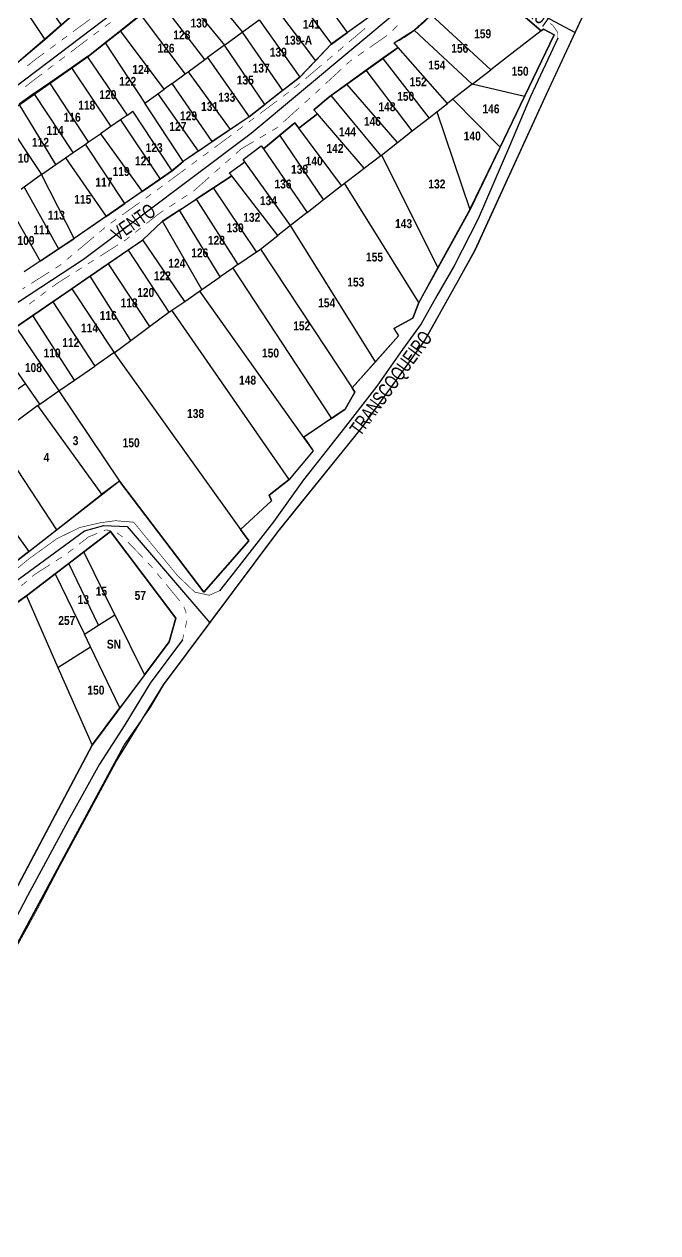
# Model space of a CAD drawing. Extents: x 204256 to 207861, y 4845615 to 4848347.
# Drawn here: x 207284.3 to 207462.1, y 4846949.9 to 4847288.9 of the extents above; entities that cross this region are included whole.
import ezdxf
from ezdxf.enums import TextEntityAlignment as Align

# ---------------------------------------------------------------- set-up
doc = ezdxf.new("R2010")
doc.units = 0
doc.header["$LTSCALE"] = 1.5
doc.header["$MEASUREMENT"] = 0
doc.linetypes.add('PHANTOMX2', pattern=[5, 2.5, -0.5, 0.5, -0.5, 0.5, -0.5])
doc.linetypes.add('TRACO_25', pattern=[8, 3, -1, 1, -1, 1, -1])
for name, color, linetype in [('CD-MALHA-LOTES', 40, 'CONTINUOUS'), ('LM-LIM-SETOR-FISCAL', 7, 'CONTINUOUS'), ('LM-LIMITE-MUNICIPAL', 2, 'CONTINUOUS'), ('RU-QUADRAS', 210, 'CONTINUOUS'), ('SV-EIXO-ROD-ESTR', 7, 'CONTINUOUS'), ('SV-EIXO-RUA-N-PAV', 6, 'CONTINUOUS'), ('SV-EST-MUNIC-PAV', 20, 'CONTINUOUS'), ('SV-RUA-NAO-PAV-S-GUIA-C-GUIA', 7, 'PHANTOMX2'), ('SV-TXT-MUNIC-PAV', 7, 'CONTINUOUS'), ('SV-TXT-RUA-N-PAV-S-GUIA-C-GUIA', 7, 'CONTINUOUS'), ('Th_NmrPort', 7, 'CONTINUOUS')]:
    doc.layers.add(name, color=color, linetype=linetype)
doc.styles.add('ARIAL', font='ARIAL.TTF')
doc.styles.get("Standard").update_dxf_attribs({"font": 'swisscbo.ttf'})
doc.linetypes.add('Limite', pattern='A,20,-3,[130,ltypeshp.shx,S=6.35,R=0,X=0,Y=0],-3,20', length=46)

msp = doc.modelspace()

# ---------------------------------------------------------------- linework, layer by layer
at = {"layer": 'CD-MALHA-LOTES', "linetype": 'Continuous'}
for p, q in [((207282.88, 4847305.95), (207294.73, 4847288.64)), ((207331.31, 4847304.04), (207345.47, 4847286.8)), ((207278.4, 4847302.28), (207290.17, 4847284.66)), ((207327.1, 4847299.48), (207340.52, 4847283.03)), ((207375.02, 4847286.57), (207363.93, 4847302.12)), ((207359.64, 4847298.06), (207370.56, 4847283.36)), ((207294.73, 4847288.64), (207299.93, 4847293.19)), ((207335.07, 4847279.06), (207322.2, 4847295.62)), ((207354.84, 4847293.53), (207366.04, 4847278.61)), ((207429.4, 4847287.03), (207419.65, 4847295.43)), ((207317.12, 4847291.61), (207311.36, 4847287.07)), ((207329.54, 4847275.03), (207317.12, 4847291.61)), ((207345.55, 4847286.69), (207350.32, 4847290.17)), ((207350.32, 4847290.17), (207361.71, 4847274.09)), ((207379.52, 4847289.81), (207375.02, 4847286.57)), ((207415.32, 4847276.14), (207398.57, 4847291.58)), ((207290.17, 4847284.66), (207294.73, 4847288.64)), ((207311.36, 4847287.07), (207307.1, 4847283.71)), ((207323.61, 4847270.7), (207311.36, 4847287.07)), ((207340.52, 4847283.03), (207345.55, 4847286.69)), ((207345.47, 4847286.8), (207345.55, 4847286.69)), ((207345.55, 4847286.69), (207356.84, 4847270.29)), ((207370.56, 4847283.36), (207375.02, 4847286.57)), ((207388.12, 4847283.66), (207393.75, 4847287.25)), ((207393.75, 4847287.25), (207410.05, 4847272.06)), ((207429.4, 4847287.03), (207419.97, 4847279.73)), ((207281.3, 4847277.19), (207290.17, 4847284.66)), ((207307.1, 4847283.71), (207318.21, 4847266.77)), ((207340.52, 4847283.03), (207335.83, 4847279.61)), ((207351.86, 4847266.41), (207340.52, 4847283.03)), ((207389.24, 4847282.39), (207385.01, 4847279.36)), ((207389.24, 4847282.39), (207388.12, 4847283.66)), ((207403.11, 4847266.69), (207389.24, 4847282.39)), ((207302.14, 4847279.82), (207297.59, 4847276.68)), ((207313.31, 4847263.41), (207302.14, 4847279.82)), ((207330.33, 4847275.6), (207335.07, 4847279.06)), ((207335.07, 4847279.06), (207335.83, 4847279.61)), ((207335.83, 4847279.61), (207347.44, 4847262.98)), ((207385.01, 4847279.36), (207380.34, 4847276.01)), ((207398.01, 4847262.7), (207385.01, 4847279.36)), ((207419.97, 4847279.73), (207415.32, 4847276.14)), ((207297.59, 4847276.68), (207291.52, 4847272.49)), ((207297.59, 4847276.68), (207308.69, 4847260.22)), ((207329.54, 4847275.03), (207330.33, 4847275.6)), ((207330.33, 4847275.6), (207342.13, 4847259.38)), ((207380.34, 4847276.01), (207374.87, 4847272.1)), ((207393.25, 4847258.98), (207380.34, 4847276.01)), ((207410.05, 4847272.06), (207415.32, 4847276.14)), ((207291.52, 4847272.49), (207287.17, 4847269.49)), ((207302.43, 4847255.9), (207291.52, 4847272.49)), ((207325.85, 4847272.33), (207323.61, 4847270.7)), ((207325.85, 4847272.33), (207329.54, 4847275.03)), ((207337.14, 4847255.99), (207325.85, 4847272.33)), ((207356.84, 4847270.29), (207361.71, 4847274.09)), ((207298.12, 4847252.93), (207287.17, 4847269.49)), ((207318.21, 4847266.77), (207321.81, 4847269.39)), ((207321.81, 4847269.39), (207323.61, 4847270.7)), ((207321.81, 4847269.39), (207333.16, 4847253.3)), ((207356.84, 4847270.29), (207351.86, 4847266.41)), ((207370.46, 4847268.93), (207370.24, 4847268.78)), ((207374.87, 4847272.1), (207370.46, 4847268.93)), ((207384.43, 4847252.1), (207370.46, 4847268.93)), ((207389.09, 4847255.74), (207374.87, 4847272.1)), ((207410.05, 4847272.06), (207404.62, 4847267.86)), ((207424.73, 4847268.67), (207410.05, 4847272.06)), ((207293.27, 4847249.58), (207282.9, 4847266.46)), ((207328.94, 4847250.42), (207318.21, 4847266.77)), ((207400.09, 4847264.33), (207403.11, 4847266.69)), ((207404.62, 4847267.86), (207403.11, 4847266.69)), ((207404.62, 4847267.86), (207417.87, 4847254.43)), ((207417.87, 4847254.43), (207424.73, 4847268.67)), ((207278.29, 4847263.18), (207289.23, 4847246.8)), ((207311.41, 4847262.09), (207308.69, 4847260.22)), ((207313.31, 4847263.41), (207311.41, 4847262.09)), ((207311.41, 4847262.09), (207322.48, 4847245.5)), ((207313.31, 4847263.41), (207314.88, 4847264.49)), ((207325.83, 4847247.83), (207314.88, 4847264.49)), ((207347.44, 4847262.98), (207342.13, 4847259.38)), ((207366.61, 4847263.78), (207361.4, 4847259.74)), ((207379.78, 4847248.55), (207366.61, 4847263.78)), ((207393.25, 4847258.98), (207398.01, 4847262.7)), ((207398.01, 4847262.7), (207400.09, 4847264.33)), ((207400.09, 4847264.33), (207409.38, 4847236.94)), ((207308.69, 4847260.22), (207305.76, 4847258.2)), ((207342.13, 4847259.38), (207337.14, 4847255.99)), ((207364.14, 4847256.08), (207361.4, 4847259.74)), ((207389.09, 4847255.74), (207393.25, 4847258.98)), ((207298.12, 4847252.93), (207301.55, 4847255.29)), ((207301.55, 4847255.29), (207302.43, 4847255.9)), ((207312.57, 4847238.62), (207301.55, 4847255.29)), ((207302.43, 4847255.9), (207305.76, 4847258.2)), ((207305.76, 4847258.2), (207317.44, 4847242)), ((207333.16, 4847253.3), (207337.14, 4847255.99)), ((207356.08, 4847257.8), (207351.45, 4847254)), ((207368.37, 4847239.72), (207356.08, 4847257.8)), ((207373.42, 4847243.68), (207364.14, 4847256.08)), ((207384.56, 4847252.2), (207389.09, 4847255.74)), ((207295.98, 4847251.45), (207298.12, 4847252.93)), ((207333.16, 4847253.3), (207328.94, 4847250.42)), ((207345.83, 4847250.93), (207350.88, 4847254.83)), ((207350.88, 4847254.83), (207351.45, 4847254)), ((207351.45, 4847254), (207363.71, 4847236.07)), ((207379.78, 4847248.55), (207384.43, 4847252.1)), ((207384.43, 4847252.1), (207384.56, 4847252.2)), ((207384.56, 4847252.2), (207400.42, 4847220.69)), ((207409.38, 4847236.94), (207417.87, 4847254.43)), ((207289.23, 4847246.8), (207293.27, 4847249.58)), ((207293.27, 4847249.58), (207295.98, 4847251.45)), ((207295.98, 4847251.45), (207307.34, 4847235)), ((207325.83, 4847247.83), (207328.94, 4847250.42)), ((207341.94, 4847247.27), (207346.27, 4847250.31)), ((207346.27, 4847250.31), (207345.83, 4847250.93)), ((207359.07, 4847232.44), (207346.27, 4847250.31)), ((207378.46, 4847247.54), (207379.78, 4847248.55)), ((207289.23, 4847246.8), (207284.38, 4847243.24)), ((207298.4, 4847228.8), (207289.23, 4847246.8)), ((207317.44, 4847242), (207322.48, 4847245.5)), ((207342.63, 4847246.37), (207337.45, 4847242.98)), ((207342.63, 4847246.37), (207341.94, 4847247.27)), ((207355.51, 4847229.65), (207342.63, 4847246.37)), ((207374.23, 4847244.31), (207378.46, 4847247.54)), ((207284.38, 4847243.24), (207283.47, 4847242.57)), ((207284.38, 4847243.24), (207293.98, 4847225.89)), ((207317.44, 4847242), (207312.57, 4847238.62)), ((207337.45, 4847242.98), (207332.59, 4847239.8)), ((207349.55, 4847225.08), (207337.45, 4847242.98)), ((207368.37, 4847239.72), (207373.42, 4847243.68)), ((207373.42, 4847243.68), (207373.92, 4847244.07)), ((207374.23, 4847244.31), (207373.92, 4847244.07)), ((207395.05, 4847210.84), (207374.23, 4847244.31)), ((207279.27, 4847239.3), (207288.79, 4847222.48)), ((207307.34, 4847235), (207312.57, 4847238.62)), ((207327.91, 4847236.74), (207332.59, 4847239.8)), ((207332.59, 4847239.8), (207344.33, 4847221.48)), ((207366.49, 4847238.25), (207368.37, 4847239.72)), ((207307.34, 4847235), (207298.4, 4847228.8)), ((207327.91, 4847236.74), (207323.15, 4847233.63)), ((207339.33, 4847218.03), (207327.91, 4847236.74)), ((207363.71, 4847236.07), (207359.07, 4847232.44)), ((207363.71, 4847236.07), (207366.49, 4847238.25)), ((207409.38, 4847236.94), (207400.42, 4847220.69)), ((207334.22, 4847214.51), (207323.15, 4847233.63)), ((207359.07, 4847232.44), (207355.51, 4847229.65)), ((207382.89, 4847194.21), (207359.07, 4847232.44)), ((207329.4, 4847211.18), (207317.67, 4847228.42)), ((207350.64, 4847225.84), (207355.51, 4847229.65)), ((207288.79, 4847222.48), (207293.98, 4847225.89)), ((207313.49, 4847225.51), (207307.94, 4847221.7)), ((207313.49, 4847225.51), (207324.97, 4847208.11)), ((207344.33, 4847221.48), (207349.55, 4847225.08)), ((207349.55, 4847225.08), (207350.54, 4847225.76)), ((207350.54, 4847225.76), (207350.64, 4847225.84)), ((207350.64, 4847225.84), (207376.36, 4847186.9)), ((207288.79, 4847222.48), (207284.31, 4847219.49)), ((207307.94, 4847221.7), (207302.89, 4847218.24)), ((207307.94, 4847221.7), (207319.54, 4847204.1)), ((207344.33, 4847221.48), (207342.85, 4847220.46)), ((207302.89, 4847218.24), (207297.72, 4847214.7)), ((207314.23, 4847200.18), (207302.89, 4847218.24)), ((207334.22, 4847214.51), (207339.33, 4847218.03)), ((207342.85, 4847220.46), (207339.33, 4847218.03)), ((207342.85, 4847220.46), (207370.6, 4847178.33)), ((207400.42, 4847220.69), (207395.05, 4847210.84)), ((207297.72, 4847214.7), (207292.36, 4847211.03)), ((207297.72, 4847214.7), (207309.5, 4847196.93)), ((207329.4, 4847211.18), (207333.55, 4847214.05)), ((207333.55, 4847214.05), (207334.22, 4847214.51)), ((207333.55, 4847214.05), (207362.74, 4847173.03)), ((207292.36, 4847211.03), (207286.8, 4847207.21)), ((207292.36, 4847211.03), (207304.18, 4847193.01)), ((207319.54, 4847204.1), (207324.97, 4847208.11)), ((207325.8, 4847208.7), (207329.4, 4847211.18)), ((207358.74, 4847161.17), (207325.8, 4847208.7)), ((207286.8, 4847207.21), (207282.04, 4847203.95)), ((207298.44, 4847189.05), (207286.8, 4847207.21)), ((207282.04, 4847203.95), (207294.09, 4847186.04)), ((207314.23, 4847200.18), (207319.54, 4847204.1)), ((207389.4, 4847201.49), (207382.89, 4847194.21)), ((207388.11, 4847203.56), (207389.4, 4847201.49)), ((207284.68, 4847188.16), (207276.39, 4847200.07)), ((207309.61, 4847196.77), (207314.23, 4847200.18)), ((207309.51, 4847196.7), (207304.18, 4847193.01)), ((207309.5, 4847196.93), (207309.61, 4847196.77)), ((207309.61, 4847196.77), (207345.07, 4847147.22)), ((207298.44, 4847189.05), (207304.18, 4847193.01)), ((207376.36, 4847186.9), (207382.89, 4847194.21)), ((207278.32, 4847183.65), (207284.68, 4847188.16)), ((207288.74, 4847182.34), (207284.68, 4847188.16)), ((207294.09, 4847186.04), (207298.44, 4847189.05)), ((207288.74, 4847182.34), (207294.09, 4847186.04)), ((207294.09, 4847186.04), (207311.11, 4847160.76)), ((207288.17, 4847181.93), (207276.28, 4847173.13)), ((207288.17, 4847181.93), (207288.74, 4847182.34)), ((207306.17, 4847157.08), (207288.17, 4847181.93)), ((207370.6, 4847178.33), (207362.74, 4847173.03)), ((207276.28, 4847173.13), (207293.41, 4847147.08)), ((207362.74, 4847173.03), (207365.45, 4847169.22)), ((207365.45, 4847169.22), (207358.74, 4847161.17)), ((207267.36, 4847166.27), (207285.69, 4847141.02)), ((207311.11, 4847160.76), (207306.17, 4847157.08)), ((207293.41, 4847147.08), (207306.17, 4847157.08)), ((207285.69, 4847141.02), (207293.41, 4847147.08)), ((207285.69, 4847141.02), (207278.36, 4847135.28)), ((207301.09, 4847140.9), (207296.85, 4847137.67)), ((207309.81, 4847123.26), (207301.09, 4847140.9)), ((207296.85, 4847137.67), (207293.04, 4847134.76)), ((207305.21, 4847120.33), (207296.85, 4847137.67)), ((207293.04, 4847134.76), (207284.96, 4847128.61)), ((207293.04, 4847134.76), (207301.23, 4847117.8)), ((207284.96, 4847128.61), (207293.81, 4847108.51)), ((207305.21, 4847120.33), (207309.81, 4847123.26)), ((207309.81, 4847123.26), (207318.13, 4847106.42)), ((207301.23, 4847117.8), (207305.21, 4847120.33)), ((207302.94, 4847114.25), (207301.23, 4847117.8)), ((207293.81, 4847108.51), (207302.94, 4847114.25)), ((207311.21, 4847097.15), (207302.94, 4847114.25)), ((207293.81, 4847108.51), (207303.43, 4847086.69)), ((207318.13, 4847106.42), (207311.21, 4847097.15)), ((207264.31, 4847012.95), (207303.43, 4847086.69))]:
    msp.add_line(p, q, dxfattribs=at)
for points in [[(207398.57, 4847291.58), (207393.86, 4847287.32), (207393.75, 4847287.25)], [(207424.73, 4847268.67), (207433.06, 4847285.95), (207430.08, 4847287.56), (207429.4, 4847287.03)], [(207307.1, 4847283.71), (207302.38, 4847279.99), (207302.14, 4847279.82)], [(207366.04, 4847278.61), (207370.47, 4847283.3), (207370.56, 4847283.36)], [(207361.71, 4847274.09), (207361.91, 4847274.24), (207366.04, 4847278.61)], [(207287.17, 4847269.49), (207287, 4847269.37), (207282.9, 4847266.46)], [(207347.44, 4847262.98), (207347.57, 4847263.07), (207351.86, 4847266.41)], [(207370.24, 4847268.78), (207365.65, 4847264.89), (207366.61, 4847263.78)], [(207361.4, 4847259.74), (207360.28, 4847261.24), (207356.08, 4847257.8)], [(207322.48, 4847245.5), (207325.72, 4847247.74), (207325.83, 4847247.83)], [(207323.15, 4847233.63), (207323.03, 4847233.55), (207317.67, 4847228.42)], [(207293.98, 4847225.89), (207298.27, 4847228.71), (207298.4, 4847228.8)], [(207317.67, 4847228.42), (207317.53, 4847228.28), (207313.49, 4847225.51)], [(207324.97, 4847208.11), (207325.33, 4847208.38)], [(207325.33, 4847208.38), (207325.8, 4847208.7)], [(207388.11, 4847203.56), (207393.4, 4847206.51), (207395.05, 4847210.84)], [(207309.51, 4847196.7), (207309.61, 4847196.77)], [(207370.6, 4847178.33), (207374.39, 4847180.9), (207377.14, 4847185.71), (207376.36, 4847186.9)], [(207311.11, 4847160.76), (207334.72, 4847129.63), (207347.34, 4847144.05), (207345.07, 4847147.22)], [(207345.07, 4847147.22), (207353.76, 4847155.26), (207353.07, 4847156.86), (207358.74, 4847161.17)], [(207318.13, 4847106.42), (207325.06, 4847115.69), (207326.9, 4847122.32), (207308.55, 4847146.59), (207301.09, 4847140.9)], [(207284.96, 4847128.61), (207284.83, 4847128.51), (207253.03, 4847105.26)], [(207303.43, 4847086.69), (207303.51, 4847086.84), (207311.21, 4847097.15)]]:
    msp.add_lwpolyline(points, dxfattribs=at)
at = {"layer": 'LM-LIM-SETOR-FISCAL', "linetype": 'Limite', "ltscale": 0.1, "const_width": 0.13, "flags": 128}
msp.add_lwpolyline([(204255.91, 4845774.54), (204446.84, 4845974), (204535.1, 4846039.96), (204560.77, 4846069.41), (204570.54, 4846097.54), (204632.4, 4846153.82), (204654.94, 4846153.05), (205078.23, 4846433.21), (204983.84, 4846565.04), (204273.38, 4846554.21), (204347.03, 4846594.12), (204378.32, 4846626.2), (204398.13, 4846660.67), (204526.98, 4846971.03), (204438.64, 4847114.19), (204402.08, 4847237.98), (204373.18, 4847447.79), (204373.2, 4847552.6), (204365.79, 4847552.5), (205446.22, 4847576.17), (205460.3, 4847496.97), (205556.14, 4847515.7), (205660.88, 4847539.89), (205654.63, 4847591.47), (205807.66, 4847598.84), (205876.3, 4847605.11), (205880.92, 4847594.37), (205947.96, 4847607.22), (205959.47, 4847609.16), (205968.56, 4847603.73), (205972.79, 4847599.34), (206017.95, 4847599.66), (206211.07, 4847610.99), (206253.35, 4847609.47), (206274.49, 4847604.21), (206283.85, 4847619.28), (206186.17, 4847750.07), (206524.96, 4848001.52), (206519.68, 4848013.26), (206960.49, 4848346.74), (206966.87, 4848336.83), (206987.16, 4848307.84), (207005.71, 4848281.99), (207017.4, 4848267.11), (206974.73, 4848235.13), (206955.48, 4848219.86), (206950.26, 4848216.07), (206955.58, 4848209.27), (206959.42, 4848202.77), (206982.67, 4848172.12), (206995.35, 4848155.22), (207005.92, 4848142.54), (207020.41, 4848120.82), (207031.95, 4848105.77), (207060.87, 4848065.4), (207066.5, 4848058.01), (207069.11, 4848053.33), (207069.26, 4848049.8), (207069.37, 4848045.04), (207075.04, 4848034.33), (207087.01, 4848019.05), (207090.77, 4848014.03), (207100.06, 4848001.48), (207111.59, 4847986.15), (207126.09, 4847965.9), (207130.37, 4847960.22), (207134.22, 4847955.66), (207145.03, 4847940.16), (207159.13, 4847921.36), (207169.47, 4847906.92), (207186.34, 4847883.83), (207193.03, 4847885.67), (207202.51, 4847892.47), (207242.67, 4847921.29), (207248.23, 4847915.4), (207260.72, 4847896.98), (207285.87, 4847860.83), (207310.76, 4847826.26), (207315.6, 4847819.35), (207328.91, 4847799.72), (207333.8, 4847793.43), (207340.01, 4847785.42), (207350.49, 4847771.92), (207365.1, 4847750.55), (207367.63, 4847745.51), (207368.81, 4847743.14), (207390.62, 4847713.26), (207400.06, 4847698.96), (207410.24, 4847685.38), (207427.79, 4847661.69), (207431.06, 4847656.73), (207440.44, 4847642.51), (207457.67, 4847619.01), (207463.75, 4847610.71), (207498.88, 4847562.81), (207506.17, 4847553.18), (207511.91, 4847545.61), (207531.85, 4847519.47), (207540.14, 4847507.78), (207556.36, 4847486.66), (207571.87, 4847465.34), (207564.83, 4847458.43), (207551.89, 4847445.71), (207534.74, 4847428.33), (207518.94, 4847409.14), (207499.11, 4847384.81), (207498.17, 4847383.65), (207496.47, 4847381.56), (207486.15, 4847368.88), (207482.26, 4847364.11), (207477.47, 4847358.01), (207465.6, 4847339.64), (207465.56, 4847339.57), (207453.37, 4847317.61), (207438.93, 4847286.56), (207430.8, 4847269.09), (207410.93, 4847225.64), (207406.21, 4847217.15), (207396.71, 4847200.13), (207391.02, 4847192.25), (207379.11, 4847175.75), (207360.52, 4847152.72), (207355.52, 4847146.52), (207336.47, 4847121.03), (207323.47, 4847103.64), (207318.06, 4847094.89), (207310.15, 4847082.08), (207305.19, 4847073.38), (207304.65, 4847072.43), (207303.79, 4847070.78), (207287.7, 4847039.93), (207271.61, 4847010.96), (207261.28, 4846991.91), (207237.73, 4846950.07), (207236, 4846947.01), (207246.02, 4846928.73), (207251.02, 4846918.92), (207261.83, 4846899.5), (207265.63, 4846893.3), (207284.85, 4846863.07), (207289.66, 4846855.66), (207307.47, 4846827.84), (207314.88, 4846816.63), (207320.06, 4846808.15), (207332.53, 4846791.25), (207339.11, 4846782.58), (207345.12, 4846773.87), (207348.76, 4846768.8), (207357.76, 4846756.36), (207363.08, 4846749.04), (207366.95, 4846743.73), (207375.37, 4846734.54), (207383.22, 4846728.41), (207384.7, 4846727.73), (207392.17, 4846724.3), (207394.9, 4846723.05), (207402.49, 4846720.73), (207417.51, 4846716.14), (207437.03, 4846709.56), (207455.89, 4846703.64), (207460.62, 4846701.8), (207464.4, 4846700.29), (207467.39, 4846699.09), (207481.11, 4846693.55), (207488.13, 4846690.92), (207492.95, 4846689.16), (207510.17, 4846679.84), (207529.47, 4846668.22), (207543.72, 4846659.45), (207561.49, 4846646.95), (207570.84, 4846639.98), (207577.05, 4846635.29), (207586.86, 4846628.1), (207606.11, 4846612.63), (207623.66, 4846599.69), (207639.45, 4846588.94), (207662.08, 4846572.67), (207671.27, 4846565.58), (207685.28, 4846561.61), (207697.24, 4846558.13), (207709.78, 4846554.65), (207731.23, 4846549.14), (207735.6, 4846547.91), (207745.02, 4846545.25), (207762.81, 4846541.24), (207775.65, 4846538.39), (207787.75, 4846535.54), (207783.77, 4846513.63), (207781.5, 4846502.37), (207779.56, 4846492.81), (207778.5, 4846480), (207783.13, 4846476.08), (207788.36, 4846474.34), (207788.71, 4846474.22), (207798.97, 4846471.45), (207842.08, 4846460.36), (207844.37, 4846459.93), (207847.21, 4846459.39), (207851.95, 4846457.87), (207854.6, 4846457.02), (207858.96, 4846455.96), (207860.74, 4846451.34), (207859.67, 4846437.09), (207856.83, 4846420), (207854.33, 4846403.63), (207846.53, 4846396.15), (207836.81, 4846356.4), (207833.21, 4846341.98), (207827.16, 4846317.88), (207806.6, 4846238.03), (207795.3, 4846194.29), (207792.57, 4846183.36), (207787.76, 4846165.39), (207754.01, 4846025.3), (207739.36, 4845961), (207739.21, 4845960.34), (207737.77, 4845953.31), (207733.28, 4845938.2), (207726.95, 4845910.14), (207723, 4845891.36), (207741.21, 4845886.65), (207760.55, 4845879.79), (207773.24, 4845875.33), (207781.18, 4845873.09), (207785.9, 4845871.77), (207797.77, 4845868.36), (207799.24, 4845867.93), (207814.84, 4845863.98), (207831.48, 4845857.74), (207850.72, 4845850.88), (207842.01, 4845830.09), (207833.57, 4845800.72), (207825.14, 4845777.91), (207814.83, 4845746.81), (207813.3, 4845742.3), (207812.54, 4845740.05), (207809.34, 4845729.53), (207804.2, 4845714.63), (207791.7, 4845677.75), (207783.5, 4845679.57), (207766.81, 4845685.02), (207754.43, 4845688.82), (207739.64, 4845691.3), (207722.13, 4845693.94), (207717.1, 4845694.68), (207690.08, 4845700.62), (207680.08, 4845702.89), (207670.03, 4845704.98), (207667.81, 4845700.16), (207660.99, 4845676.98), (207660.54, 4845673.8), (207657.39, 4845659.57), (207656.59, 4845656.53), (207655.95, 4845653.98), (207650.56, 4845639.59), (207647.27, 4845633.02), (207644.17, 4845622.85), (207641.37, 4845615.1), (207618.1, 4845615.4), (207601.33, 4845615.86), (207592.93, 4845615.82), (207543.69, 4845617.43), (207493.78, 4845618.83), (207471.28, 4845620.61), (207442.67, 4845621.38), (207409.05, 4845621.45), (207395.8, 4845621.64), (207345.61, 4845622.76), (207297.34, 4845623.66), (207294.87, 4845656.58), (207289.29, 4845728.51), (207262.54, 4845726.7), (207256.04, 4845726.92), (207223.17, 4845727.38), (207195.16, 4845729.67), (207135.61, 4845730.44), (207094.04, 4845731.93), (207071.52, 4845732.83), (207036.85, 4845734.18), (207004.87, 4845734.18), (206995.29, 4845734.45), (206955.41, 4845735.22), (205304.22, 4845806.54), (205065.89, 4845798.29), (204762.24, 4845774.02), (204255.91, 4845774.54)], close=True, dxfattribs=at)
at = {"layer": 'LM-LIMITE-MUNICIPAL'}
msp.add_lwpolyline([(207463.49, 4847336.55, 0.35, 0.35, 0), (207453.37, 4847317.61, 0.35, 0.35, 0), (207438.93, 4847286.56, 0.35, 0.35, 0), (207430.8, 4847269.09, 0.35, 0.35, 0), (207410.93, 4847225.64, 0.35, 0.35, 0), (207406.21, 4847217.15, 0.35, 0.35, 0), (207396.71, 4847200.13, 0.35, 0.35, 0), (207391.02, 4847192.25, 0.35, 0.35, 0), (207379.11, 4847175.75, 0.35, 0.35, 0), (207360.52, 4847152.72, 0.35, 0.35, 0), (207355.52, 4847146.52, 0.35, 0.35, 0), (207336.47, 4847121.03, 0.35, 0.35, 0), (207323.47, 4847103.64, 0.35, 0.35, 0), (207319.76, 4847097.32, 0.35, 0.35, 0), (207318.06, 4847094.89, 0.35, 0.35, 0), (207312.46, 4847086.85, 0.35, 0.35, 0), (207305.19, 4847073.38, 0.35, 0.35, 0), (207303.79, 4847070.78, 0.35, 0.35, 0), (207285.79, 4847037.4, 0.35, 0.35, 0), (207271.61, 4847010.96, 0.35, 0.35, 0), (207261.28, 4846991.91, 0.35, 0.35, 0), (207237.73, 4846950.07, 0.35, 0.35, 0), (207236, 4846947.01, 0.35, 0.35, 0)], format="xyseb", dxfattribs=at)
at = {"layer": 'RU-QUADRAS', "color": 6, "linetype": 'Continuous'}
for points in [[(207404.21, 4847307.56), (207370.47, 4847283.3), (207361.71, 4847274.09), (207347.44, 4847262.98), (207328.94, 4847250.42), (207325.72, 4847247.74), (207298.4, 4847228.8), (207284.31, 4847219.49)], [(207409.68, 4847304.03), (207429.4, 4847287.03), (207430.08, 4847287.56), (207433.06, 4847285.95), (207409.45, 4847236.96), (207395.05, 4847210.84), (207393.4, 4847206.51), (207388.11, 4847203.56), (207389.4, 4847201.49), (207376.36, 4847186.9), (207377.14, 4847185.71), (207374.39, 4847180.9), (207362.78, 4847173.06), (207365.45, 4847169.22), (207358.74, 4847161.17), (207353.07, 4847156.86), (207353.76, 4847155.26), (207345.07, 4847147.22), (207347.34, 4847144.05), (207334.72, 4847129.63), (207311.11, 4847160.76), (207262.21, 4847122.67)], [(207281.29, 4847277.19), (207311.19, 4847303.02)], [(207273.01, 4847259.43), (207302.38, 4847279.99), (207329.83, 4847301.63)]]:
    msp.add_lwpolyline(points, dxfattribs=at)
msp.add_lwpolyline([(207264.1, 4847191.65), (207317.67, 4847228.42), (207323.03, 4847233.55), (207342.63, 4847246.37), (207341.94, 4847247.27), (207346.23, 4847250.28), (207345.83, 4847250.93), (207350.88, 4847254.83), (207351.45, 4847254), (207360.28, 4847261.24), (207361.4, 4847259.74), (207366.61, 4847263.78), (207365.65, 4847264.89), (207370.24, 4847268.78), (207389.24, 4847282.39), (207388.12, 4847283.66, 0.08231), (207398.57, 4847291.58)], format="xyb", dxfattribs=at)
msp.add_lwpolyline([(207186.7, 4847056.2), (207189.91, 4847060.54, -0.066601), (207203.86, 4847068.88), (207212.71, 4847076.78), (207222.24, 4847082.74), (207284.96, 4847128.61), (207308.55, 4847146.59), (207326.9, 4847122.32), (207325.06, 4847115.69), (207303.43, 4847086.69), (207264.3, 4847012.93), (207251.46, 4846984.56), (207250.36, 4846985.96), (207243.25, 4846972.31), (207238.52, 4846965.55), (207234.16, 4846967.39), (207209.86, 4847010.43)], format="xyb", close=True, dxfattribs=at)
at = {"layer": 'SV-EIXO-ROD-ESTR'}
msp.add_lwpolyline([(207236, 4846947.01), (207237.73, 4846950.07), (207261.28, 4846991.91), (207271.61, 4847010.96), (207310.15, 4847082.08), (207323.47, 4847103.64), (207336.47, 4847121.03), (207355.52, 4847146.52), (207360.52, 4847152.72), (207379.11, 4847175.75), (207391.02, 4847192.25), (207396.71, 4847200.13), (207406.21, 4847217.15), (207410.93, 4847225.64), (207430.8, 4847269.09), (207432.85, 4847273.5), (207438.93, 4847286.56), (207453.37, 4847317.61), (207458.89, 4847327.72), (207466.69, 4847341.99)], dxfattribs=at)
at = {"layer": 'SV-EIXO-RUA-N-PAV'}
for points in [[(206973.92, 4847052.6), (207007.77, 4847071.57), (207031.38, 4847085.44), (207061.56, 4847107.43), (207075.08, 4847119.32), (207099.59, 4847137.26), (207126.44, 4847154.92), (207131.52, 4847158.96), (207136.17, 4847162.67), (207165.1, 4847182.85), (207222.5, 4847227.45), (207259.62, 4847254.66), (207315.67, 4847297.11), (207368.56, 4847338.82), (207380.48, 4847346.88), (207387.48, 4847351.62), (207421.45, 4847375.05), (207445.06, 4847393.97), (207461.1, 4847404.33), (207465.04, 4847406.96), (207469.75, 4847410.1), (207478.22, 4847420.01), (207488.67, 4847429.56), (207503.99, 4847444.34)], [(207380.48, 4847346.88), (207386.1, 4847337.89), (207401.2, 4847313.54), (207407.51, 4847307.82), (207410.31, 4847305.28), (207421.7, 4847295.88), (207438.93, 4847286.56)], [(206993.44, 4847007.96), (207006.66, 4847014.41), (207040.55, 4847034.35), (207073.87, 4847057.13), (207114.88, 4847086.18), (207151.06, 4847113.53), (207154.67, 4847116.19), (207161.88, 4847121.5), (207174.13, 4847130.62), (207182.67, 4847138.59), (207237.5, 4847176.61), (207273.95, 4847205.38), (207301.01, 4847223.04), (207348.01, 4847258.35), (207390.44, 4847293.67), (207407.51, 4847307.82)], [(207020.05, 4846942.74), (207035.99, 4846951.89), (207109.47, 4847007.15), (207180.43, 4847058.3), (207182.96, 4847060.12), (207301.3, 4847146.85), (207306.71, 4847148.27), (207313.26, 4847147.99), (207336.47, 4847121.03)]]:
    msp.add_lwpolyline(points, dxfattribs=at)
at = {"layer": 'SV-EST-MUNIC-PAV'}
for points in [[(207434.08, 4847285), (207426.38, 4847268.63), (207420.55, 4847254.73), (207411.77, 4847234.3), (207405, 4847221.12), (207400.1, 4847212.69), (207395.76, 4847204.84), (207390.53, 4847197.68), (207383.32, 4847187.36), (207373.17, 4847174.39), (207362.68, 4847161.15), (207354.26, 4847149.36), (207343.02, 4847134.87), (207339.18, 4847130.01)], [(207328.81, 4847116.25), (207319.74, 4847104.13), (207312.62, 4847092.44), (207305.5, 4847081.34), (207296.56, 4847065.37), (207285.26, 4847044.43), (207272.65, 4847020.4), (207257.91, 4846992.55), (207239.84, 4846961.49)]]:
    msp.add_lwpolyline(points, dxfattribs=at)
at = {"layer": 'SV-RUA-NAO-PAV-S-GUIA-C-GUIA', "const_width": 0.18}
for points in [[(207300.16, 4847288.37), (207302.85, 4847290.32)], [(207306.96, 4847288.22), (207308.57, 4847289.4)], [(207432.62, 4847288.68), (207431.9, 4847289.15)], [(207298.01, 4847286.78), (207299.62, 4847287.97)], [(207299.62, 4847287.97), (207300.16, 4847288.37)], [(207303.73, 4847285.86), (207305.34, 4847287.04)], [(207380.03, 4847287.78), (207375.45, 4847283.91)], [(207386.2, 4847285.78), (207381.27, 4847282.36)], [(207389.09, 4847288.53), (207387.67, 4847287.13)], [(207432.7, 4847288.57), (207432.62, 4847288.68)], [(207434.08, 4847286.57), (207432.7, 4847288.57)], [(207434.08, 4847286), (207434.08, 4847286.57)], [(207434.08, 4847285), (207434.08, 4847286)], [(207291.57, 4847282.03), (207293.18, 4847283.22)], [(207294.79, 4847284.4), (207296.4, 4847285.59)], [(207297.34, 4847281.04), (207302.13, 4847284.66)], [(207373.92, 4847282.62), (207372.39, 4847281.33)], [(207286.76, 4847278.44), (207287.5, 4847279.02)], [(207287.5, 4847279.02), (207289.96, 4847280.84)], [(207294.15, 4847278.62), (207295.75, 4847279.83)], [(207370.86, 4847280.04), (207369.33, 4847278.75)], [(207376.34, 4847278.94), (207375.75, 4847278.53)], [(207379.62, 4847281.22), (207377.98, 4847280.08)], [(207285.19, 4847277.2), (207286.76, 4847278.44)], [(207290.96, 4847276.21), (207292.56, 4847277.42)], [(207367.8, 4847277.46), (207363.22, 4847273.59)], [(207373.33, 4847276.3), (207368.92, 4847272.24)], [(207375.75, 4847278.53), (207374.8, 4847277.66)], [(207284.63, 4847271.33), (207286.18, 4847272.58)], [(207286.18, 4847272.58), (207286.38, 4847272.74)], [(207286.38, 4847272.74), (207289.37, 4847275)], [(207361.69, 4847272.3), (207360.92, 4847271.66)], [(207358.53, 4847269.85), (207356.93, 4847268.65)], [(207360.87, 4847271.61), (207360.13, 4847271.05)], [(207360.92, 4847271.66), (207360.87, 4847271.61)], [(207367.45, 4847270.89), (207365.98, 4847269.53)], [(207355.33, 4847267.45), (207350.53, 4847263.85)], [(207361.53, 4847265.5), (207357.07, 4847261.48)], [(207364.5, 4847268.18), (207363.02, 4847266.84)], [(207348.93, 4847262.65), (207347.33, 4847261.45)], [(207345.73, 4847260.25), (207344.13, 4847259.05)], [(207355.34, 4847259.92), (207353.91, 4847259.07)], [(207355.59, 4847260.14), (207355.34, 4847259.92)], [(207341.91, 4847257.38), (207337.71, 4847254.28)], [(207342.53, 4847257.85), (207341.91, 4847257.38)], [(207348.74, 4847256.02), (207345.3, 4847253.98)], [(207352.19, 4847258.05), (207350.46, 4847257.04)], [(207336.1, 4847253.09), (207334.49, 4847251.91)], [(207345.25, 4847253.95), (207343.8, 4847252.66)], [(207345.3, 4847253.98), (207345.25, 4847253.95)], [(207332.88, 4847250.72), (207331.27, 4847249.53)], [(207339.3, 4847248.69), (207337.8, 4847247.36)], [(207342.3, 4847251.34), (207340.8, 4847250.01)], [(207329.66, 4847248.35), (207324.83, 4847244.78)], [(207336.31, 4847246.04), (207332.56, 4847242.72)], [(207323.22, 4847243.6), (207321.61, 4847242.41)], [(207331.97, 4847242.2), (207331.79, 4847242.09)], [(207332.56, 4847242.72), (207331.97, 4847242.2)], [(207316.74, 4847238.91), (207311.86, 4847235.42)], [(207319.99, 4847241.23), (207318.37, 4847240.07)], [(207326.78, 4847238.8), (207325.1, 4847237.7)], [(207330.12, 4847240.99), (207328.45, 4847239.89)], [(207322.18, 4847235.79), (207318.64, 4847233)], [(207322.59, 4847236.06), (207322.18, 4847235.79)], [(207323.43, 4847236.61), (207322.59, 4847236.06)], [(207307.02, 4847231.88), (207305.48, 4847230.59)], [(207310.23, 4847234.25), (207308.61, 4847233.09)], [(207317.07, 4847231.76), (207315.5, 4847230.52)], [(207303.95, 4847229.31), (207299.36, 4847225.45)], [(207312.81, 4847228.4), (207312.33, 4847228.09)], [(207313.14, 4847228.66), (207312.81, 4847228.4)], [(207313.93, 4847229.28), (207313.14, 4847228.66)], [(207310.64, 4847227.02), (207305.57, 4847223.81)], [(207294.48, 4847221.36), (207293.1, 4847220.49)], [(207294.76, 4847221.59), (207294.48, 4847221.36)], [(207297.82, 4847224.17), (207296.29, 4847222.88)], [(207303.88, 4847222.74), (207302.19, 4847221.67)], [(207291.41, 4847219.42), (207286.33, 4847216.21)], [(207297.12, 4847218.46), (207293.74, 4847216.32)], [(207300.5, 4847220.6), (207298.81, 4847219.53)], [(207284.64, 4847215.15), (207283.84, 4847214.64)], [(207293.4, 4847216.1), (207292.12, 4847215.15)], [(207293.74, 4847216.32), (207293.4, 4847216.1)], [(207287.31, 4847211.56), (207285.71, 4847210.37)], [(207290.52, 4847213.95), (207288.91, 4847212.76)], [(207306.68, 4847146.86), (207307.17, 4847147.06)], [(207307.17, 4847147.06), (207308.63, 4847146.92)], [(207299.72, 4847143.04), (207302.1, 4847144.88)], [(207302.1, 4847144.88), (207302.37, 4847145.09)], [(207302.37, 4847145.09), (207304.83, 4847146.1)], [(207310.43, 4847146.25), (207312.02, 4847145.04)], [(207313.45, 4847143.65), (207317.63, 4847139.34)], [(207296.56, 4847140.59), (207298.14, 4847141.82)], [(207287.21, 4847134.53), (207291.55, 4847137.3)], [(207293.23, 4847138.38), (207294.92, 4847139.46)], [(207319.02, 4847137.9), (207319.71, 4847137.18)], [(207319.71, 4847137.18), (207319.75, 4847137.14)], [(207319.75, 4847137.14), (207320.35, 4847136.41)], [(207286.56, 4847133.98), (207287.21, 4847134.53)], [(207321.63, 4847134.87), (207322.9, 4847133.33)], [(207283.53, 4847131.37), (207285.05, 4847132.67)], [(207324.18, 4847131.79), (207328, 4847127.17)], [(207329.14, 4847125.53), (207329.53, 4847124.6)], [(207329.53, 4847124.6), (207329.7, 4847124.19)], [(207329.7, 4847124.19), (207329.74, 4847123.64)], [(207329.92, 4847121.33), (207329.57, 4847119.68)], [(207329.89, 4847121.65), (207329.92, 4847121.33)], [(207328.91, 4847116.76), (207328.81, 4847116.25)], [(207329.09, 4847117.71), (207328.91, 4847116.76)], [(207329.1, 4847117.74), (207329.09, 4847117.71)]]:
    msp.add_lwpolyline(points, dxfattribs=at)
at = {"layer": 'SV-RUA-NAO-PAV-S-GUIA-C-GUIA', "linetype": 'TRACO_25', "const_width": 0.18, "flags": 128}
msp.add_lwpolyline([(207025.08, 4846953), (207029.61, 4846952.1), (207033.49, 4846953.5), (207043.75, 4846960.96), (207058.44, 4846972.58), (207095.25, 4846999.16), (207119.78, 4847017.5), (207131.69, 4847027.1), (207148, 4847038.36), (207164.86, 4847050.01), (207174.1, 4847057.37), (207182.42, 4847062.86), (207197.65, 4847074.14), (207212.89, 4847084.75), (207234.27, 4847100.66), (207251.85, 4847113.41), (207263.96, 4847120.38), (207271.8, 4847126.39), (207280.5, 4847134.7), (207285.72, 4847138.99), (207293.48, 4847144.58), (207299.93, 4847147.75), (207305.57, 4847149.05), (207309.97, 4847149.66), (207315.06, 4847149.24), (207327.32, 4847134.31), (207332.21, 4847129.63), (207336.28, 4847128.74), (207339.18, 4847130.01)], dxfattribs=at)

# ---------------------------------------------------------------- texts
at = {"layer": 'SV-TXT-MUNIC-PAV', "style": 'ARIAL', "width": 0.7}
msp.add_text('TRANSCOQUEIRO', height=4, rotation=53.5668, dxfattribs=at).set_placement((207378.61, 4847173.16))
at = {"layer": 'SV-TXT-RUA-N-PAV-S-GUIA-C-GUIA', "style": 'ARIAL', "width": 0.7}
for s, rotation, p in [('PIAUÍ', 325, (207421.87, 4847293.82)), ('VENTO', 35, (207310.63, 4847227.9))]:
    msp.add_text(s, height=4, rotation=rotation, dxfattribs=at).set_placement(p)
at = {"layer": 'Th_NmrPort', "color": 1}
for s, p in [('130', (207331.02, 4847289.25)), ('141', (207362.53, 4847288.88)), ('128', (207326.2, 4847285.91)), ('159', (207410.6, 4847286.25)), ('126', (207321.75, 4847282.19)), ('139-A', (207357.34, 4847284.42)), ('156', (207404.18, 4847282.16)), ('139', (207353.26, 4847281.07)), ('124', (207314.71, 4847276.24)), ('137', (207348.45, 4847276.61)), ('154', (207397.76, 4847277.47)), ('150', (207421.1, 4847275.72)), ('122', (207311, 4847272.89)), ('135', (207344, 4847273.26)), ('152', (207392.51, 4847272.79)), ('120', (207305.44, 4847269.17)), ('133', (207338.81, 4847268.43)), ('150', (207389, 4847268.69)), ('118', (207299.51, 4847266.2)), ('131', (207333.99, 4847265.83)), ('148', (207383.75, 4847265.77)), ('146', (207412.93, 4847265.18)), ('116', (207295.43, 4847262.85)), ('129', (207328.06, 4847263.22)), ('146', (207379.67, 4847261.67)), ('114', (207290.61, 4847259.13)), ('127', (207325.09, 4847260.25)), ('144', (207372.66, 4847258.74)), ('140', (207407.68, 4847257.57)), ('112', (207286.53, 4847255.79)), ('123', (207318.42, 4847254.3)), ('142', (207369.16, 4847254.06)), ('110', (207280.97, 4847251.33)), ('121', (207315.45, 4847250.58)), ('119', (207309.15, 4847247.61)), ('138', (207359.24, 4847248.21)), ('140', (207363.33, 4847250.55)), ('117', (207304.33, 4847244.63)), ('136', (207354.57, 4847244.11)), ('132', (207397.76, 4847244.11)), ('115', (207298.4, 4847239.8)), ('134', (207350.49, 4847239.43)), ('113', (207290.98, 4847235.34)), ('132', (207345.82, 4847234.74)), ('111', (207286.9, 4847231.25)), ('130', (207341.15, 4847231.82)), ('143', (207388.42, 4847232.99)), ('109', (207282.46, 4847228.27)), ('128', (207335.9, 4847228.31)), ('126', (207331.23, 4847224.79)), ('155', (207380.25, 4847223.62)), ('124', (207324.81, 4847221.87)), ('122', (207320.73, 4847218.35)), ('120', (207316.06, 4847213.67)), ('153', (207375, 4847216.6)), ('118', (207311.39, 4847210.75)), ('154', (207366.83, 4847210.75)), ('116', (207305.55, 4847207.23)), ('114', (207300.3, 4847203.72)), ('152', (207359.83, 4847204.31)), ('110', (207289.8, 4847196.7)), ('112', (207295.05, 4847199.62)), ('150', (207351.07, 4847196.7)), ('108', (207284.55, 4847192.6)), ('148', (207344.65, 4847189.09)), ('138', (207330.06, 4847179.72)), ('3', (207297.97, 4847172.11)), ('150', (207311.97, 4847171.53)), ('4', (207289.8, 4847167.43)), ('15', (207304.43, 4847129.87)), ('57', (207315.33, 4847128.7)), ('13', (207299.36, 4847127.53)), ('257', (207293.91, 4847121.67)), ('SN', (207307.54, 4847115.03)), ('150', (207302.09, 4847102.14))]:
    msp.add_text(s, height=2.5, dxfattribs=at).set_placement(p, align=Align.MIDDLE_LEFT)

doc.saveas('drawing.dxf')
